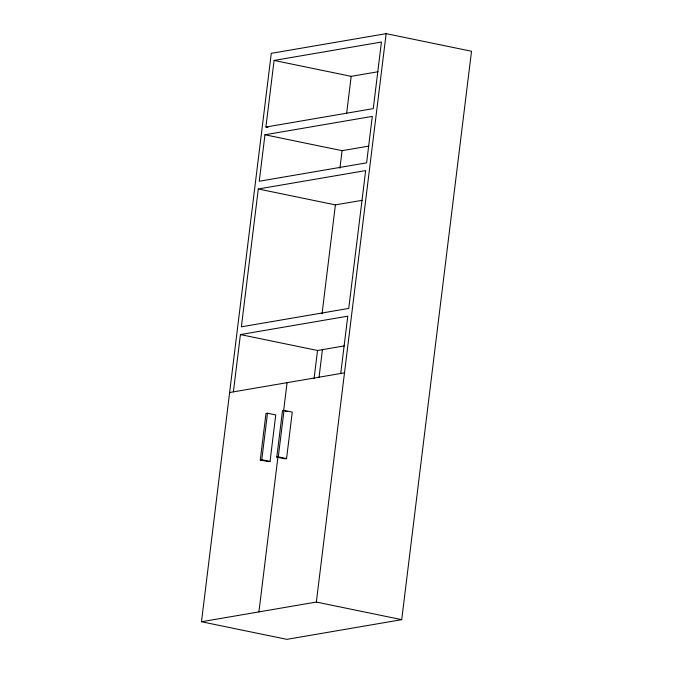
<?xml version="1.0" encoding="UTF-8"?>
<svg xmlns="http://www.w3.org/2000/svg" width="673" height="673" viewBox="0 0 673 673"><rect width="100%" height="100%" fill="white"/><g stroke="black" fill="none" stroke-linecap="round" stroke-linejoin="round"><path stroke-width="1.01" d="M201.479 621.743L271.278 53.335L386.142 33.65L471.521 51.257L401.722 619.665L286.858 639.35L201.479 621.743L316.352 602.049L401.722 619.665M233.38 391.879L240.421 334.574L347.781 316.167L340.74 373.473M258.297 188.987L241.371 326.826L348.732 308.427L365.658 170.589L258.297 188.987L335.406 204.895L362.242 200.293M264.952 134.777L259.248 181.247L366.608 162.841L372.312 116.379L264.952 134.777L342.061 150.685L368.905 146.083M265.902 127.037L274.079 60.435L381.44 42.037L373.263 108.631L265.902 127.037L267.955 127.458M260.283 459.953L265.986 413.491L267.492 413.23L275.753 414.938L270.05 461.4L268.544 461.661L260.283 459.953L261.78 459.701L270.05 461.4M261.78 459.701L267.492 413.23M276.796 457.127L282.509 410.656L284.006 410.404L292.267 412.103L286.563 458.574L285.058 458.826L276.796 457.127L278.302 456.866L286.563 458.574M258.92 611.892L277.983 456.647M283.611 410.808L287.06 382.676M278.302 456.866L284.006 410.404M314.072 378.613L317.53 350.482L344.374 345.88M322.047 313.719L335.406 204.895M339.907 168.242L342.061 150.685M346.587 113.804L351.188 76.343L378.033 71.742M319.002 377.57L322.46 349.413M316.352 602.049L386.142 33.65M229.628 392.519L344.5 372.834M274.079 60.435L351.188 76.343M240.421 334.574L317.53 350.482M285.259 411.228L287.093 411.607"/></g></svg>
